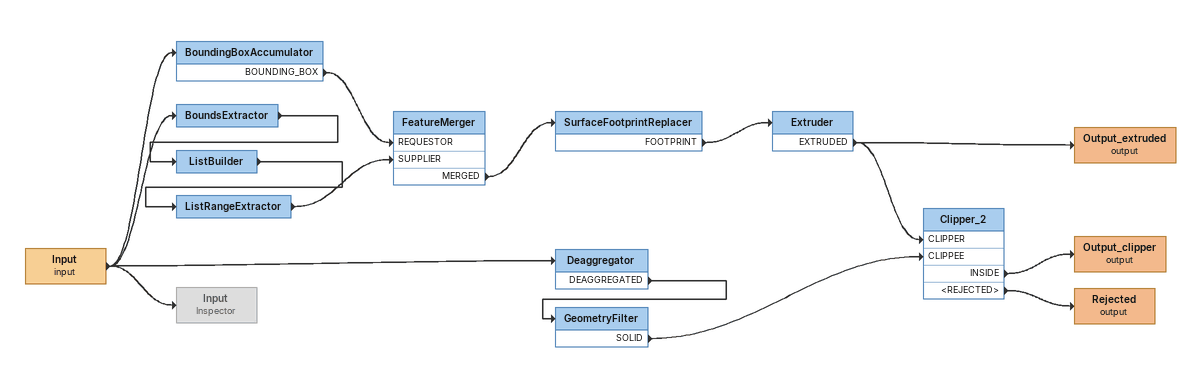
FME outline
Input (input)
    -> Deaggregator
    -> BoundsExtractor
    -> BoundingBoxAccumulator
    -> Input
BoundingBoxAccumulator
    BOUNDING_BOX -> FeatureMerger [REQUESTOR]
BoundsExtractor
    -> ListBuilder
ListBuilder
    -> ListRangeExtractor
ListRangeExtractor
    -> FeatureMerger [SUPPLIER]
FeatureMerger
    MERGED -> SurfaceFootprintReplacer
SurfaceFootprintReplacer
    FOOTPRINT -> Extruder
Extruder
    EXTRUDED -> Clipper_2 [CLIPPER]
    EXTRUDED -> Output_extruded (output)
Output_extruded (output)
Deaggregator
    DEAGGREGATED -> GeometryFilter
GeometryFilter
    SOLID -> Clipper_2 [CLIPPEE]
Clipper_2
    INSIDE -> Output_clipper (output)
    <REJECTED> -> Rejected (output)
Output_clipper (output)
Rejected (output)
Input: Inspector [off]
